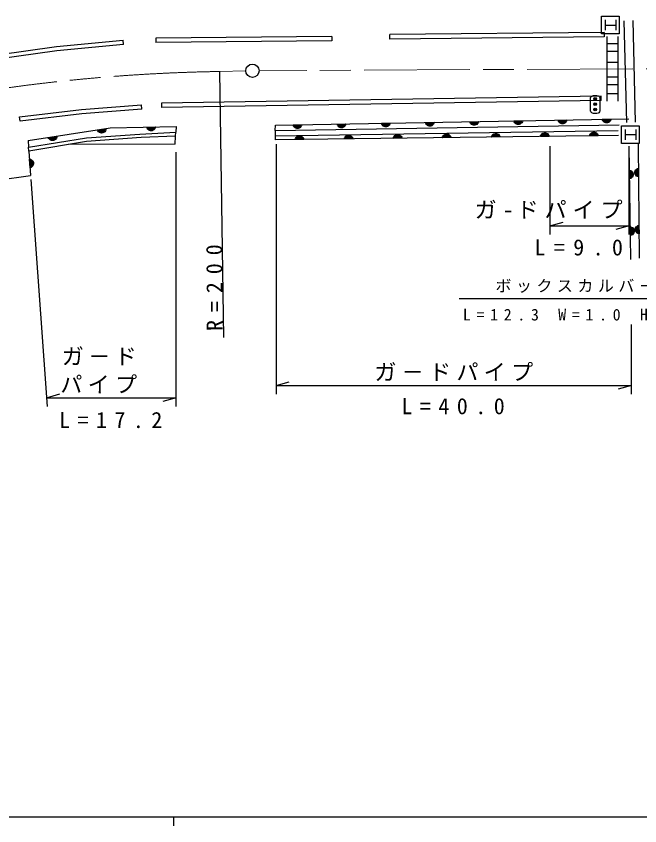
# Model space of a CAD drawing. Units: millimetres, scale not verified. Extents: x 40000 to 680000, y 20000 to 380000.
# Drawn here: x 150165 to 220908, y 204000 to 295770 of the extents above; entities that cross this region are included whole.
import ezdxf

# ---------------------------------------------------------------- set-up
doc = ezdxf.new("R2010")
doc.units = ezdxf.units.MM
doc.header["$LTSCALE"] = 1000
doc.linetypes.add('CHAIN', pattern=[18.5, 12, -1.5, 3.5, -1.5])
for name, color, linetype, lineweight in [('M-BGD', 7, 'Continuous', 25), ('M-BMK', 2, 'CHAIN', 13), ('M-BMK-OTRS', 5, 'Continuous', 25), ('M-BMK-SRVR', 3, 'Continuous', 25), ('M-STR-STR3', 7, 'Continuous', 25), ('M-STR-STRC', 7, 'Continuous', 25), ('M-TTL-BAND', 7, 'Continuous', 25)]:
    doc.layers.add(name, color=color, linetype=linetype, lineweight=lineweight)
doc.layers.add('M-STR-HTXT', color=7, linetype='Continuous')
doc.styles.add('ＭＳ ゴシック', font='')
doc.styles.get('ＭＳ ゴシック').set_extended_font_data('MS Gothic')

msp = doc.modelspace()

# ---------------------------------------------------------------- linework, layer by layer
at = {"layer": 'M-BGD'}
for p, q in [((219108, 295242), (219389, 283727)), ((220108, 295266), (220388, 283752)), ((173217, 289504), (173683, 259346)), ((179538, 282221), (218470, 282806)), ((179550, 282797), (179538, 282221)), ((168186, 281255), (168237, 282178)), ((168237, 282178), (168261, 282619)), ((218476, 282248), (179528, 281752)), ((179538, 282221), (179528, 281752)), ((181810, 281781), (181848, 281902)), ((182810, 281794), (181810, 281781)), ((181848, 281902), (181907, 282002)), ((182769, 281853), (181849, 281841)), ((181868, 281902), (182748, 281913)), ((182727, 281973), (181888, 281962)), ((181907, 282002), (182006, 282104)), ((181947, 282023), (182667, 282032)), ((182006, 282104), (182105, 282165)), ((182606, 282091), (182006, 282084)), ((182105, 282165), (182224, 282206)), ((182105, 282145), (182505, 282150)), ((182224, 282206), (182384, 282208)), ((182384, 282208), (182505, 282170)), ((182505, 282170), (182606, 282111)), ((182606, 282111), (182707, 282012)), ((182707, 282012), (182768, 281913)), ((182768, 281913), (182810, 281794)), ((187374, 281852), (187412, 281972)), ((188374, 281865), (187374, 281852)), ((187412, 281972), (187471, 282073)), ((188333, 281924), (187413, 281912)), ((187432, 281973), (188312, 281984)), ((188292, 282044), (187452, 282033)), ((187471, 282073), (187570, 282174)), ((187511, 282094), (188231, 282103)), ((187570, 282174), (187669, 282236)), ((188170, 282162), (187570, 282154)), ((187669, 282236), (187789, 282277)), ((187669, 282216), (188069, 282221)), ((187789, 282277), (187949, 282279)), ((187949, 282279), (188069, 282241)), ((188069, 282241), (188170, 282182)), ((188170, 282182), (188271, 282083)), ((188271, 282083), (188332, 281984)), ((188332, 281984), (188374, 281865)), ((192938, 281923), (192976, 282043)), ((193938, 281936), (192938, 281923)), ((192976, 282043), (193035, 282144)), ((193897, 281995), (192977, 281983)), ((192996, 282044), (193876, 282055)), ((193855, 282115), (193016, 282104)), ((193035, 282144), (193134, 282245)), ((193075, 282165), (193795, 282174)), ((193134, 282245), (193233, 282307)), ((193734, 282233), (193134, 282225)), ((193233, 282307), (193352, 282348)), ((193233, 282287), (193633, 282292)), ((193352, 282348), (193513, 282350)), ((193513, 282350), (193633, 282312)), ((193633, 282312), (193734, 282253)), ((193734, 282253), (193835, 282154)), ((193835, 282154), (193896, 282055)), ((193896, 282055), (193938, 281936)), ((198502, 281994), (198540, 282114)), ((199502, 282006), (198502, 281994)), ((198540, 282114), (198599, 282215)), ((199461, 282066), (198541, 282054)), ((198560, 282115), (199440, 282126)), ((199419, 282185), (198580, 282175)), ((198599, 282215), (198698, 282316)), ((198639, 282235), (199359, 282245)), ((198698, 282316), (198797, 282377)), ((199298, 282304), (198698, 282296)), ((198797, 282377), (198916, 282419)), ((198797, 282358), (199197, 282363)), ((198916, 282419), (199077, 282421)), ((199077, 282421), (199197, 282383)), ((199197, 282383), (199298, 282324)), ((199298, 282324), (199399, 282225)), ((199399, 282225), (199460, 282126)), ((199460, 282126), (199502, 282006)), ((204066, 282065), (204104, 282185)), ((205066, 282077), (204066, 282065)), ((204104, 282185), (204163, 282286)), ((205025, 282137), (204105, 282125)), ((204124, 282185), (205004, 282197)), ((204984, 282256), (204144, 282246)), ((204163, 282286), (204262, 282387)), ((204203, 282306), (204923, 282316)), ((204262, 282387), (204361, 282449)), ((204862, 282375), (204262, 282367)), ((204361, 282449), (204481, 282490)), ((204361, 282428), (204761, 282434)), ((204481, 282490), (204641, 282492)), ((204641, 282492), (204761, 282454)), ((204761, 282454), (204862, 282395)), ((204862, 282395), (204963, 282296)), ((204963, 282296), (205024, 282197)), ((205024, 282197), (205066, 282077)), ((209630, 282136), (209668, 282256)), ((210630, 282148), (209630, 282136)), ((209668, 282256), (209727, 282357)), ((210589, 282208), (209669, 282196)), ((209688, 282256), (210568, 282268)), ((210548, 282327), (209708, 282317)), ((209727, 282357), (209826, 282458)), ((209767, 282377), (210487, 282387)), ((209826, 282458), (209925, 282519)), ((210426, 282446), (209826, 282438)), ((209925, 282519), (210045, 282561)), ((209925, 282499), (210325, 282505)), ((210045, 282561), (210204, 282563)), ((210204, 282563), (210325, 282524)), ((210325, 282524), (210426, 282466)), ((210426, 282466), (210527, 282367)), ((210527, 282367), (210588, 282268)), ((210588, 282268), (210630, 282148)), ((215194, 282207), (215232, 282327)), ((216194, 282219), (215194, 282207)), ((215232, 282327), (215291, 282428)), ((216153, 282279), (215233, 282267)), ((215252, 282327), (216132, 282338)), ((216112, 282398), (215272, 282388)), ((215291, 282428), (215390, 282529)), ((215331, 282448), (216051, 282457)), ((215390, 282529), (215489, 282590)), ((215990, 282517), (215390, 282509)), ((215489, 282590), (215609, 282632)), ((215489, 282570), (215889, 282575)), ((215609, 282632), (215769, 282634)), ((215769, 282634), (215889, 282595)), ((215889, 282595), (215990, 282537)), ((215990, 282537), (216091, 282438)), ((216091, 282438), (216152, 282339)), ((216152, 282339), (216194, 282219)), ((151606, 280453), (151575, 280907)), ((168186, 281255), (156056, 281218)), ((179646, 281273), (179646, 252908)), ((210694, 281043), (210694, 271007)), ((219694, 271007), (219694, 281043)), ((219895, 268188), (219694, 281043)), ((220729, 281273), (220844, 268361)), ((151606, 280453), (151803, 277706)), ((168317, 251527), (168317, 280350)), ((151669, 279578), (151791, 279547)), ((151740, 278581), (151669, 279578)), ((151797, 278625), (151732, 279542)), ((151791, 279547), (151895, 279494)), ((151793, 279527), (151856, 278649)), ((151914, 278673), (151854, 279511)), ((151895, 279494), (152002, 279401)), ((151918, 279455), (151970, 278737)), ((152025, 278801), (151982, 279400)), ((152002, 279401), (152069, 279306)), ((152049, 279304), (152078, 278905)), ((152069, 279306), (152118, 279189)), ((152129, 279029), (152098, 278907)), ((152118, 279189), (152129, 279029)), ((151857, 278629), (151740, 278581)), ((151953, 278696), (151857, 278629)), ((152045, 278803), (151953, 278696)), ((152098, 278907), (152045, 278803)), ((219737, 278329), (219857, 278291)), ((219752, 277330), (219737, 278329)), ((219812, 277370), (219797, 278290)), ((219857, 278291), (219958, 278233)), ((219858, 278271), (219871, 277391)), ((219931, 277412), (219918, 278252)), ((219958, 278233), (220060, 278134)), ((219979, 278193), (219990, 277473)), ((220049, 277534), (220040, 278134)), ((220060, 278134), (220121, 278035)), ((220337, 278121), (220376, 278242)), ((220339, 277961), (220337, 278121)), ((220376, 278242), (220436, 278342)), ((220400, 277842), (220396, 278242)), ((220436, 278342), (220535, 278443)), ((220455, 278342), (220461, 277742)), ((220521, 277683), (220515, 278403)), ((220535, 278443), (220634, 278504)), ((220574, 278463), (220582, 277624)), ((220634, 278504), (220754, 278545)), ((220642, 277604), (220634, 278484)), ((220694, 278504), (220702, 277585)), ((220754, 278545), (220763, 277545)), ((146701, 276999), (151803, 277706)), ((151835, 277255), (153674, 251527)), ((219872, 277371), (219752, 277330)), ((219971, 277433), (219872, 277371)), ((220069, 277534), (219971, 277433)), ((220127, 277635), (220069, 277534)), ((220101, 278035), (220108, 277635)), ((220121, 278035), (220163, 277916)), ((220166, 277756), (220127, 277635)), ((220163, 277916), (220166, 277756)), ((220380, 277842), (220339, 277961)), ((220441, 277742), (220380, 277842)), ((220542, 277643), (220441, 277742)), ((220642, 277584), (220542, 277643)), ((220763, 277545), (220642, 277584)), ((210694, 272007), (212194, 272427)), ((210694, 272007), (219694, 272007)), ((219694, 272007), (218194, 271587)), ((219837, 271902), (219958, 271864)), ((219853, 270902), (219837, 271902)), ((219912, 270943), (219898, 271863)), ((219958, 271864), (220059, 271805)), ((219958, 271844), (219972, 270964)), ((220032, 270985), (220019, 271825)), ((220059, 271805), (220160, 271707)), ((220079, 271766), (220091, 271046)), ((220150, 271107), (220140, 271707)), ((220160, 271707), (220222, 271608)), ((220395, 271665), (220434, 271786)), ((220396, 271505), (220395, 271665)), ((220434, 271786), (220493, 271886)), ((220457, 271386), (220454, 271786)), ((220493, 271886), (220592, 271987)), ((220513, 271886), (220518, 271286)), ((220579, 271227), (220573, 271947)), ((220592, 271987), (220692, 272048)), ((220632, 272007), (220639, 271167)), ((220692, 272048), (220811, 272089)), ((220700, 271148), (220692, 272028)), ((220752, 272048), (220760, 271128)), ((220811, 272089), (220820, 271089)), ((219972, 270944), (219853, 270902)), ((220071, 271005), (219972, 270944)), ((220170, 271107), (220071, 271005)), ((220228, 271208), (220170, 271107)), ((220202, 271608), (220208, 271208)), ((220222, 271608), (220264, 271489)), ((220266, 271328), (220228, 271208)), ((220264, 271489), (220266, 271328)), ((220438, 271385), (220396, 271505)), ((220498, 271286), (220438, 271385)), ((220599, 271187), (220498, 271286)), ((220700, 271128), (220599, 271187)), ((220820, 271089), (220700, 271128)), ((229019, 263740), (200416, 263740)), ((219956, 252908), (219956, 260815)), ((179646, 253908), (181146, 254328)), ((179646, 253908), (219956, 253908)), ((219956, 253908), (218456, 253488)), ((153602, 252527), (155102, 252947)), ((153602, 252527), (168317, 252527)), ((168317, 252527), (166817, 252107))]:
    msp.add_line(p, q, dxfattribs=at)
at = {"layer": 'M-BMK'}
for p, q in [((275628, 290079), (177710, 289589)), ((176210, 289569), (173217, 289504))]:
    msp.add_line(p, q, dxfattribs=at)
msp.add_arc((176536, 89531), 200000, 90.95105, 118.30359, dxfattribs=at)
at = {"layer": 'M-BMK-OTRS'}
for p, q in [((164362, 282015), (158126, 281575)), ((168237, 282178), (164362, 282015)), ((158126, 281575), (151606, 280453))]:
    msp.add_line(p, q, dxfattribs=at)
at = {"layer": 'M-BMK-SRVR'}
msp.add_circle((176960, 289585), 750, dxfattribs=at)
at = {"layer": 'M-STR-STR3'}
for p, q in [((216848, 293933), (192547, 293676)), ((192552, 293176), (192547, 293676)), ((216848, 293933), (216854, 293433)), ((154735, 292330), (162288, 293050)), ((162336, 292552), (162288, 293050)), ((185957, 293463), (166017, 293295)), ((166017, 293295), (166021, 292795)), ((185961, 292963), (166021, 292795)), ((185957, 293463), (185961, 292963)), ((216854, 293433), (192552, 293176)), ((147412, 291299), (154735, 292330)), ((154794, 291834), (147483, 290804)), ((162336, 292552), (154794, 291834)), ((216513, 286704), (166631, 285922)), ((216521, 286204), (216513, 286704)), ((157572, 285205), (164367, 285720)), ((164404, 285222), (164367, 285720)), ((166631, 285922), (166639, 285422)), ((216521, 286204), (166639, 285422)), ((150556, 284357), (157572, 285205)), ((157621, 284707), (150616, 283861)), ((164404, 285222), (157621, 284707)), ((150616, 283861), (150556, 284357)), ((179563, 283417), (219644, 284136)), ((191588, 283632), (192588, 283650)), ((191630, 283513), (191588, 283632)), ((191629, 283573), (192549, 283590)), ((192588, 283650), (192550, 283530)), ((196598, 283722), (197598, 283740)), ((196641, 283603), (196598, 283722)), ((196639, 283663), (197559, 283679)), ((196702, 283504), (196641, 283603)), ((197540, 283619), (196661, 283603)), ((197560, 283619), (197502, 283518)), ((197598, 283740), (197560, 283619)), ((201609, 283812), (202608, 283830)), ((201651, 283693), (201609, 283812)), ((201650, 283753), (202570, 283769)), ((201712, 283594), (201651, 283693)), ((202551, 283709), (201671, 283693)), ((201692, 283633), (202532, 283649)), ((201814, 283496), (201712, 283594)), ((202473, 283588), (201753, 283575)), ((202512, 283608), (202414, 283506)), ((202571, 283709), (202512, 283608)), ((202608, 283830), (202571, 283709)), ((206619, 283902), (207619, 283920)), ((206661, 283783), (206619, 283902)), ((206660, 283843), (207580, 283859)), ((206723, 283684), (206661, 283783)), ((207561, 283799), (206681, 283783)), ((206702, 283723), (207542, 283739)), ((206825, 283586), (206723, 283684)), ((207483, 283677), (206763, 283664)), ((206824, 283606), (207424, 283616)), ((206926, 283527), (206825, 283586)), ((207424, 283596), (207326, 283535)), ((207523, 283698), (207424, 283596)), ((207581, 283799), (207523, 283698)), ((207619, 283920), (207581, 283799)), ((211629, 283992), (212629, 284010)), ((211671, 283873), (211629, 283992)), ((211670, 283933), (212590, 283949)), ((211733, 283774), (211671, 283873)), ((212571, 283889), (211691, 283873)), ((211712, 283813), (212552, 283828)), ((211835, 283676), (211733, 283774)), ((212493, 283767), (211773, 283754)), ((211834, 283695), (212434, 283706)), ((211936, 283617), (211835, 283676)), ((212335, 283644), (211935, 283637)), ((212056, 283579), (211936, 283617)), ((212216, 283582), (212056, 283579)), ((212336, 283624), (212216, 283582)), ((212435, 283686), (212336, 283624)), ((212533, 283788), (212435, 283686)), ((212591, 283889), (212533, 283788)), ((212629, 284010), (212591, 283889)), ((216639, 284082), (217639, 284100)), ((216681, 283962), (216639, 284082)), ((216680, 284022), (217600, 284039)), ((216743, 283863), (216681, 283962)), ((217581, 283979), (216701, 283963)), ((216722, 283903), (217562, 283918)), ((216845, 283765), (216743, 283863)), ((217503, 283857), (216783, 283844)), ((216845, 283785), (217445, 283796)), ((216946, 283707), (216845, 283765)), ((217345, 283734), (216946, 283727)), ((217067, 283669), (216946, 283707)), ((217227, 283672), (217067, 283669)), ((217346, 283714), (217227, 283672)), ((217445, 283776), (217346, 283714)), ((217543, 283878), (217445, 283776)), ((217601, 283979), (217543, 283878)), ((217639, 284100), (217601, 283979)), ((151523, 281663), (160845, 283101)), ((159373, 282874), (160361, 283027)), ((159431, 282762), (159373, 282874)), ((159422, 282821), (160331, 282961)), ((159506, 282672), (159431, 282762)), ((160321, 282899), (159451, 282765)), ((159480, 282708), (160310, 282837)), ((159620, 282588), (159506, 282672)), ((160260, 282768), (159548, 282658)), ((159617, 282608), (160210, 282700)), ((160213, 282680), (160123, 282605)), ((160296, 282794), (160213, 282680)), ((160340, 282902), (160296, 282794)), ((160361, 283027), (160340, 282902)), ((160845, 283101), (168297, 283274)), ((164984, 283197), (165983, 283220)), ((165026, 283078), (164984, 283197)), ((165025, 283138), (165945, 283159)), ((165089, 282980), (165026, 283078)), ((165926, 283099), (165046, 283079)), ((165068, 283019), (165908, 283038)), ((165191, 282882), (165089, 282980)), ((165849, 282977), (165129, 282960)), ((165191, 282902), (165790, 282916)), ((165292, 282824), (165191, 282882)), ((165692, 282853), (165292, 282844)), ((165413, 282787), (165292, 282824)), ((165573, 282791), (165413, 282787)), ((165692, 282833), (165573, 282791)), ((165791, 282896), (165692, 282833)), ((165888, 282998), (165791, 282896)), ((165946, 283099), (165888, 282998)), ((165983, 283220), (165946, 283099)), ((168297, 283274), (168261, 282619)), ((179550, 282797), (218566, 283462)), ((179550, 282797), (179563, 283417)), ((181568, 283453), (182568, 283470)), ((181610, 283333), (181568, 283453)), ((181609, 283393), (182529, 283410)), ((181672, 283234), (181610, 283333)), ((182510, 283350), (181630, 283334)), ((181651, 283274), (182491, 283289)), ((181774, 283136), (181672, 283234)), ((182432, 283228), (181712, 283215)), ((181773, 283156), (182373, 283167)), ((181875, 283078), (181774, 283136)), ((182274, 283105), (181874, 283098)), ((181995, 283040), (181875, 283078)), ((182155, 283043), (181995, 283040)), ((182275, 283085), (182155, 283043)), ((182373, 283147), (182275, 283085)), ((182472, 283249), (182373, 283147)), ((182530, 283350), (182472, 283249)), ((182568, 283470), (182530, 283350)), ((186578, 283543), (187578, 283560)), ((186620, 283423), (186578, 283543)), ((186619, 283483), (187539, 283500)), ((186682, 283324), (186620, 283423)), ((187520, 283439), (186640, 283424)), ((186661, 283364), (187501, 283379)), ((186784, 283226), (186682, 283324)), ((187442, 283318), (186722, 283305)), ((186783, 283246), (187383, 283257)), ((186885, 283168), (186784, 283226)), ((187284, 283195), (186884, 283188)), ((187005, 283130), (186885, 283168)), ((187165, 283133), (187005, 283130)), ((187285, 283175), (187165, 283133)), ((187384, 283237), (187285, 283175)), ((187482, 283339), (187384, 283237)), ((187540, 283440), (187482, 283339)), ((187578, 283560), (187540, 283440)), ((191692, 283414), (191630, 283513)), ((192530, 283529), (191650, 283513)), ((191671, 283454), (192511, 283469)), ((191794, 283316), (191692, 283414)), ((192452, 283408), (191733, 283395)), ((191793, 283336), (192393, 283347)), ((191895, 283258), (191794, 283316)), ((192294, 283285), (191895, 283278)), ((192016, 283220), (191895, 283258)), ((192176, 283223), (192016, 283220)), ((192295, 283265), (192176, 283223)), ((192394, 283327), (192295, 283265)), ((192492, 283428), (192394, 283327)), ((192550, 283530), (192492, 283428)), ((196682, 283544), (197521, 283559)), ((196804, 283406), (196702, 283504)), ((197462, 283498), (196743, 283485)), ((196804, 283426), (197404, 283437)), ((196905, 283348), (196804, 283406)), ((197305, 283375), (196905, 283368)), ((197026, 283310), (196905, 283348)), ((197186, 283313), (197026, 283310)), ((197305, 283355), (197186, 283313)), ((197404, 283417), (197305, 283355)), ((197502, 283518), (197404, 283417)), ((201814, 283516), (202414, 283526)), ((201915, 283437), (201814, 283496)), ((202315, 283465), (201915, 283457)), ((202036, 283400), (201915, 283437)), ((202196, 283403), (202036, 283400)), ((202315, 283445), (202196, 283403)), ((202414, 283506), (202315, 283445)), ((207325, 283555), (206925, 283547)), ((207046, 283489), (206926, 283527)), ((207206, 283492), (207046, 283489)), ((207326, 283535), (207206, 283492)), ((151575, 280907), (158150, 281989)), ((153810, 282016), (154798, 282168)), ((153868, 281903), (153810, 282016)), ((153859, 281962), (154768, 282103)), ((153943, 281813), (153868, 281903)), ((154758, 282040), (153888, 281906)), ((153917, 281850), (154747, 281978)), ((154057, 281730), (153943, 281813)), ((154697, 281910), (153985, 281800)), ((154054, 281750), (154647, 281841)), ((154557, 281767), (154162, 281706)), ((154560, 281747), (154448, 281689)), ((154650, 281821), (154560, 281747)), ((154733, 281935), (154650, 281821)), ((154777, 282043), (154733, 281935)), ((154798, 282168), (154777, 282043)), ((158150, 281989), (164203, 282403)), ((159728, 282544), (159620, 282588)), ((160120, 282625), (159725, 282564)), ((159852, 282523), (159728, 282544)), ((160011, 282548), (159852, 282523)), ((160123, 282605), (160011, 282548)), ((164203, 282403), (168261, 282619)), ((151523, 281663), (151575, 280907)), ((154165, 281686), (154057, 281730)), ((154289, 281665), (154165, 281686)), ((154448, 281689), (154289, 281665))]:
    msp.add_line(p, q, dxfattribs=at)
at = {"layer": 'M-STR-STRC'}
for p, q in [((216570, 293770), (216570, 295770)), ((216570, 295770), (218570, 295770)), ((218570, 295770), (218570, 293770)), ((216970, 295370), (216970, 294170)), ((216970, 294770), (218170, 294770)), ((218170, 295370), (218170, 294170)), ((218570, 293770), (216570, 293770)), ((217162, 293473), (217162, 286155)), ((218469, 286155), (218469, 293473)), ((217162, 292683), (218470, 292683)), ((217162, 291823), (218469, 291823)), ((217162, 290550), (218470, 290550)), ((217162, 288900), (218469, 288900)), ((217162, 288017), (218470, 288017)), ((215329, 286512), (215369, 286632)), ((215329, 285032), (215329, 286512)), ((215369, 286632), (215449, 286712)), ((215449, 286712), (215529, 286752)), ((215529, 286752), (215649, 286792)), ((215649, 286792), (216049, 286792)), ((216049, 286792), (216169, 286752)), ((216169, 286752), (216249, 286712)), ((216249, 286712), (216329, 286632)), ((216329, 286632), (216369, 286512)), ((216369, 286512), (216369, 285032)), ((217162, 286993), (218470, 286993)), ((215369, 284912), (215329, 285032)), ((215449, 284832), (215369, 284912)), ((215529, 284792), (215449, 284832)), ((215649, 284752), (215529, 284792)), ((216049, 284752), (215649, 284752)), ((216169, 284792), (216049, 284752)), ((216249, 284832), (216169, 284792)), ((216329, 284912), (216249, 284832)), ((216369, 285032), (216329, 284912)), ((218841, 281345), (218841, 283345)), ((218841, 283345), (220841, 283345)), ((219241, 282945), (219241, 281745)), ((220441, 282945), (220441, 281745)), ((220841, 283345), (220841, 281345)), ((219241, 282345), (220441, 282345)), ((220841, 281345), (218841, 281345))]:
    msp.add_line(p, q, dxfattribs=at)
for centre, radius in [((215849, 286392), 160), ((215849, 286392), 120), ((215849, 286392), 80), ((215849, 286392), 40), ((215849, 285792), 160), ((215849, 285792), 120), ((215849, 285792), 80), ((215849, 285792), 40), ((215849, 285192), 160), ((215849, 285192), 120), ((215849, 285192), 80), ((215849, 285192), 40)]:
    msp.add_circle(centre, radius, dxfattribs=at)
at = {"layer": 'M-TTL-BAND'}
for p, q in [((40000, 205000), (579000, 205000)), ((168000, 205000), (168000, 204000))]:
    msp.add_line(p, q, dxfattribs=at)

# ---------------------------------------------------------------- texts
at = {"layer": 'M-STR-HTXT', "attachment_point": 7, "style": 'ＭＳ ゴシック'}
for s, insert, char_height in [('\\T1.27;ガ-ドパイプ', (202169, 272807), 1833), ('\\T1.76;L=9.0', (208966, 268621), 1833), ('\\T1.29;ボックスカルバ－ト\\~', (204543, 264411), 1320), ('\\T1.72;L=12.3\\~W=1.0\\~H=1.5', (200839, 261258), 1320), ('\\T1.2;ガ－ド', (155337, 256193), 1833), ('\\T1.24;ガ－ドパイプ', (190801, 254408), 1833), ('\\T1.24;パイプ', (155174, 253027), 1833), ('\\T1.68;L=40.0', (193863, 250622), 1833), ('\\T1.68;L=17.2', (155022, 249052), 1833)]:
    msp.add_mtext(s, dxfattribs=dict(at, insert=insert, char_height=char_height))
at = {"layer": 'M-STR-HTXT', "insert": (173635, 260094), "char_height": 1833, "attachment_point": 7, "rotation": 90.5, "style": 'ＭＳ ゴシック'}
msp.add_mtext('\\T1.72;R=200', dxfattribs=at)

doc.saveas('drawing.dxf')
